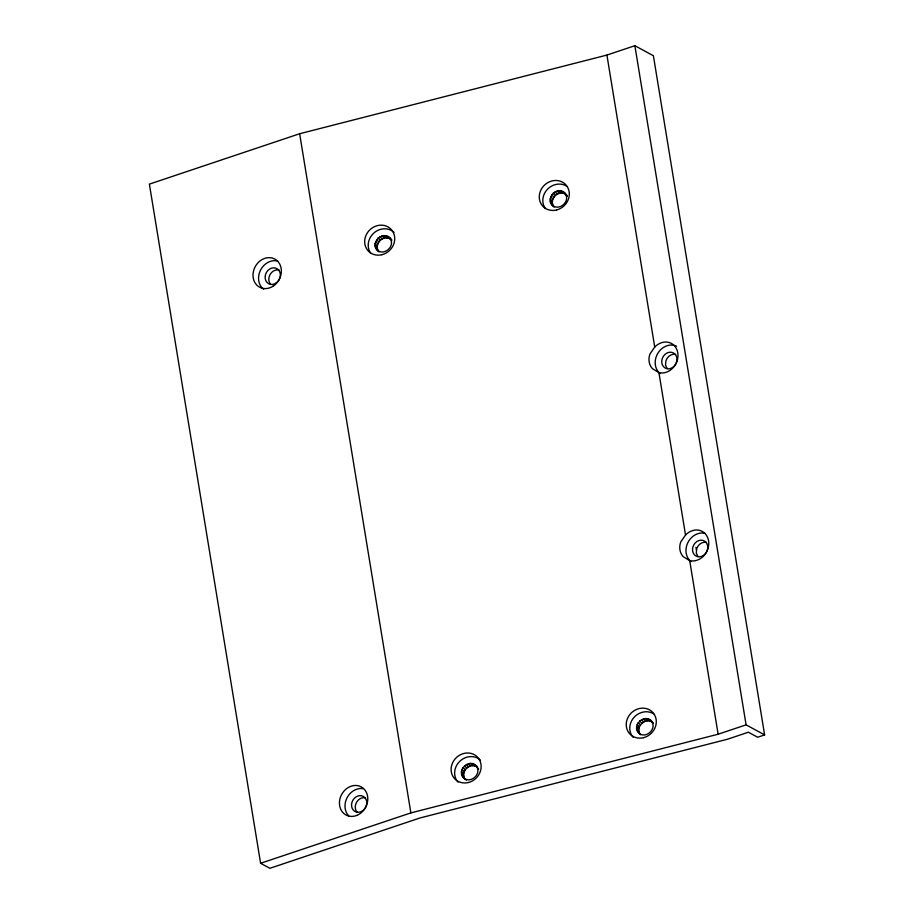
<?xml version="1.0" encoding="UTF-8"?>
<svg xmlns="http://www.w3.org/2000/svg" width="914" height="914" viewBox="0 0 914 914"><rect width="100%" height="100%" fill="white"/><g stroke="black" fill="none" stroke-linecap="round" stroke-linejoin="round"><path stroke-width="1.37" d="M698.01 556.66L696.297 553.004L696.708 548.72A8.603 7.312 -61.5 0 1 706.488 542.379M375.723 247.831L379.104 251.841C366.948 243.901 384.908 227.586 391.866 240.313L388.05 236.692M377.985 250.139C374.58 243.067 383.594 234.807 390.301 239M550.856 202.999L554.238 207.01C542.516 199.709 558.842 183.143 566.246 194.705M553.119 205.296C549.2 197.378 560.91 188.73 567 195.47M464.792 778.899C454.338 771.153 470.721 756.266 477.542 767.36M462.153 775.655L464.415 777.963C461.01 770.879 470.036 762.619 476.742 766.812L474.48 764.504M639.926 734.056C629.472 726.31 645.855 711.423 652.676 722.517M640.668 734.822C633.962 727.27 646.609 715.731 653.43 723.282M654.732 347.069L650.003 353.912A15.778 14.304 -44.4 0 0 652.413 368.673L658.925 372.638A16.006 13.607 -61.5 0 0 676.074 363.406A16.006 13.607 -61.5 0 0 672.967 344.429A16.006 13.607 -61.5 0 0 654.732 347.069L606.919 55.069L634.876 45.7L653.396 55.754L764.618 734.902L757.626 737.244L748.36 732.217L727.395 739.255L420.12 817.927L269.858 868.3L260.604 863.273L149.382 184.125L299.643 133.741L606.919 55.069M685.523 535.033L680.781 541.888A15.778 14.304 -44.4 0 0 683.192 556.649L689.704 560.613A16.006 13.607 -61.5 0 0 706.865 551.382A16.006 13.607 -61.5 0 0 703.757 532.405A16.006 13.607 -61.5 0 0 685.523 535.033L658.925 372.638M260.604 863.273L410.866 812.9L718.13 734.216L746.087 724.848L764.618 734.902M463.284 777.357C470.104 784.92 482.752 773.381 476.045 765.818M551.987 204.702C558.797 212.254 571.456 200.726 564.738 193.162M376.854 249.545C383.663 257.097 396.322 245.569 389.604 238.006M638.418 732.514C645.238 740.077 657.886 728.538 651.179 720.986M563.184 191.849L565.435 194.156M565.869 194.876L567.377 196.407M561.299 191.026L563.55 193.322M559.208 190.729L561.47 193.037M557.06 190.992L559.322 193.3M555.004 191.803L557.266 194.111M553.176 193.094L555.438 195.402M551.702 194.796L553.964 197.093M550.685 196.761L552.936 199.069M550.182 198.886L552.444 201.194M550.251 201.011L552.502 203.319M386.165 235.858L388.416 238.166M384.074 235.572L386.336 237.88M381.926 235.835L384.188 238.143M379.87 236.646L382.132 238.954M378.042 237.937L380.304 240.245M376.568 239.628L378.83 241.936M375.551 241.604L377.802 243.912M375.048 243.73L377.311 246.037M375.117 245.855L377.368 248.162M649.614 719.672L651.876 721.969M647.729 718.838L649.991 721.146M645.638 718.541L647.9 720.849M643.502 718.815L645.752 721.123M641.445 719.626L643.696 721.923M639.617 720.918L641.868 723.225M638.143 722.608L640.394 724.916M637.115 724.585L639.377 726.881M636.624 726.699L638.875 729.006M636.681 728.824L638.932 731.131M637.298 730.812L639.549 733.119M477.165 767.532L478.673 769.062M472.595 763.681L474.857 765.989M470.504 763.384L472.767 765.692M468.368 763.658L470.619 765.955M466.311 764.458L468.562 766.766M464.483 765.761L466.734 768.057M463.01 767.452L465.26 769.759M461.981 769.417L464.243 771.724M461.49 771.542L463.741 773.85M461.547 773.667L463.798 775.975M464.838 778.671L466.346 780.213M667.22 368.685L665.518 365.029L665.929 360.744A8.603 7.312 -61.5 0 1 675.709 354.404M634.876 45.7L746.087 724.848M695.965 547.303L696.422 550.114M689.704 560.613L718.13 734.216M299.643 133.741L410.866 812.9M357.02 812.123A8.603 7.312 -61.5 0 1 356.643 802.138A8.603 7.312 -61.5 0 1 365.497 797.842M270.578 284.3A8.603 7.312 -61.5 0 1 270.201 274.326A8.603 7.312 -61.5 0 1 279.067 270.018M660.216 373.598A16.006 13.607 -61.5 0 1 657.772 353.387A16.006 13.607 -61.5 0 1 676.497 346.2M690.995 561.573A16.006 13.607 -61.5 0 1 687.876 542.596A16.006 13.607 -61.5 0 1 705.037 533.365M348.817 815.985A16.006 13.607 -61.5 0 1 347.114 797.648A16.006 13.607 -61.5 0 1 363.281 788.656M263.586 289.224A16.006 13.607 -61.5 0 1 260.467 270.247A16.006 13.607 -61.5 0 1 277.627 261.016M545.384 208.643A15.732 14.27 -44.4 0 1 547.372 189.358A15.732 14.27 -44.4 0 1 566.646 186.125M370.787 253.349A15.732 14.27 -44.4 0 1 373.746 233.104A15.732 14.27 -44.4 0 1 394.025 232.339M633.128 737.301A15.732 14.27 -44.4 0 1 633.87 717.547A15.732 14.27 -44.4 0 1 653.613 713.8M457.994 782.133A15.732 14.27 -44.4 0 1 459.685 761.396A15.732 14.27 -44.4 0 1 480.467 760.151M672.567 367.531A8.603 7.312 -61.5 0 0 673.755 353.124A8.603 7.312 -61.5 0 0 661.77 360.893A8.603 7.312 -61.5 0 0 672.567 367.531M703.346 555.506A8.603 7.312 -61.5 0 0 704.534 541.099A8.603 7.312 -61.5 0 0 692.549 548.868A8.603 7.312 -61.5 0 0 703.346 555.506M362.367 810.969A8.603 7.312 -61.5 0 0 363.555 796.562A8.603 7.312 -61.5 0 0 351.57 804.331A8.603 7.312 -61.5 0 0 362.367 810.969M275.937 283.157A8.603 7.312 -61.5 0 0 277.125 268.75A8.603 7.312 -61.5 0 0 265.14 276.519A8.603 7.312 -61.5 0 0 275.937 283.157M356.837 815.402A16.006 13.607 -61.5 0 0 363.955 788.908A16.006 13.607 -61.5 0 0 340.031 798.505A16.006 13.607 -61.5 0 0 356.837 815.402M273.126 286.173A16.006 13.607 -61.5 0 0 275.354 259.37A16.006 13.607 -61.5 0 0 253.052 273.823A16.006 13.607 -61.5 0 0 273.126 286.173M556.672 209.969A15.732 14.27 -44.4 0 0 565.96 184.914A15.732 14.27 -44.4 0 0 540.254 191.494A15.732 14.27 -44.4 0 0 556.672 209.969M382.075 254.675A15.732 14.27 -44.4 0 0 391.363 229.608A15.732 14.27 -44.4 0 0 365.646 236.2A15.732 14.27 -44.4 0 0 382.075 254.675M643.639 737.655A15.732 14.27 -44.4 0 0 652.927 712.589A15.732 14.27 -44.4 0 0 627.221 719.169A15.732 14.27 -44.4 0 0 643.639 737.655M468.505 782.487A15.732 14.27 -44.4 0 0 477.793 757.432A15.732 14.27 -44.4 0 0 452.087 764.013A15.732 14.27 -44.4 0 0 468.505 782.487"/></g></svg>
